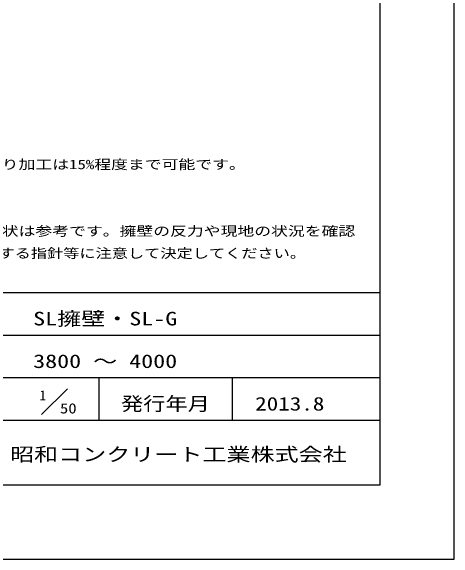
# Model space of a CAD drawing. Units: millimetres at full size; details may follow other scales. Extents: x 0 to 42050, y 0 to 29700.
# Drawn here: x 36062 to 42050, y 0 to 7402 of the extents above; entities that cross this region are included whole.
import ezdxf
from ezdxf.enums import TextEntityAlignment as Align

# ---------------------------------------------------------------- set-up
doc = ezdxf.new("R2010")
doc.units = ezdxf.units.MM
doc.layers.add('D-DOC', color=7, linetype='Continuous')
for name, color, linetype, lineweight in [('D-TTL', 2, 'Continuous', 25), ('D-TTL-FRAM', 2, 'Continuous', 25), ('D-TTL-LINE', 7, 'Continuous', 25), ('D-TTL-TXT', 7, 'Continuous', 25)]:
    doc.layers.add(name, color=color, linetype=linetype, lineweight=lineweight)
doc.styles.add('ＭＳ ゴシック', font='')
doc.styles.get('ＭＳ ゴシック').set_extended_font_data('MS Gothic')

msp = doc.modelspace()

# ---------------------------------------------------------------- linework, layer by layer
at = {"layer": 'D-TTL'}
for points in [[(0, 0), (42050, 0), (42050, 29700), (0, 29700)], [(1000, 1000), (41050, 1000), (41050, 28700), (1000, 28700)]]:
    msp.add_lwpolyline(points, close=True, dxfattribs=at)
at = {"layer": 'D-TTL-FRAM'}
msp.add_line((34800, 3600), (41050, 3600), dxfattribs=at)
at = {"layer": 'D-TTL-LINE'}
for p, q in [((34800, 3025), (41050, 3025)), ((34800, 2450), (41050, 2450)), ((37250, 2450), (37250, 1875)), ((39050, 2450), (39050, 1875)), ((34800, 1875), (41050, 1875))]:
    msp.add_line(p, q, dxfattribs=at)
at = {"layer": 'D-TTL-TXT'}
msp.add_line((36475, 1950), (36825, 2300), dxfattribs=at)

# ---------------------------------------------------------------- texts
at = {"layer": 'D-DOC', "style": 'ＭＳ ゴシック'}
for s, width, p in [('※天端斜切り加工は15%程度まで可能です。', 1.3, (34800, 5226.667)), ('※基礎の形状は参考です。擁壁の反力や現地の状況を確認', 1.3, (34800, 4326.667)), ('\u3000し、適用する指針等に注意して決定してください。', 1.25, (34800, 4026.667))]:
    msp.add_text(s, height=128.3, dxfattribs=dict(at, width=width)).set_placement(p, align=Align.BOTTOM_LEFT)
at = {"layer": 'D-TTL-TXT', "style": 'ＭＳ ゴシック'}
for s, height, width, p in [('SL擁壁・SL-G', 183.3, 1.3, (36362.5, 3100)), ('3800 ～ 4000', 183.3, 1.3, (36362.5, 2525)), ('1', 137.5, 0.9, (36450, 2100)), ('2013.8', 183.3, 1.25, (39362.5, 1950)), ('50', 137.5, 1.2, (36725, 1925)), ('昭和コンクリート工業株式会社', 183.3, 1.3, (36050, 1266.667))]:
    msp.add_text(s, height=height, dxfattribs=dict(at, width=width)).set_placement(p, align=Align.BOTTOM_LEFT)
at = {"layer": 'D-TTL-TXT', "style": 'ＭＳ ゴシック', "width": 1.2}
msp.add_text('発行年月', height=183.3, dxfattribs=at).set_placement((38150, 1950), align=Align.BOTTOM_CENTER)

doc.saveas('drawing.dxf')
